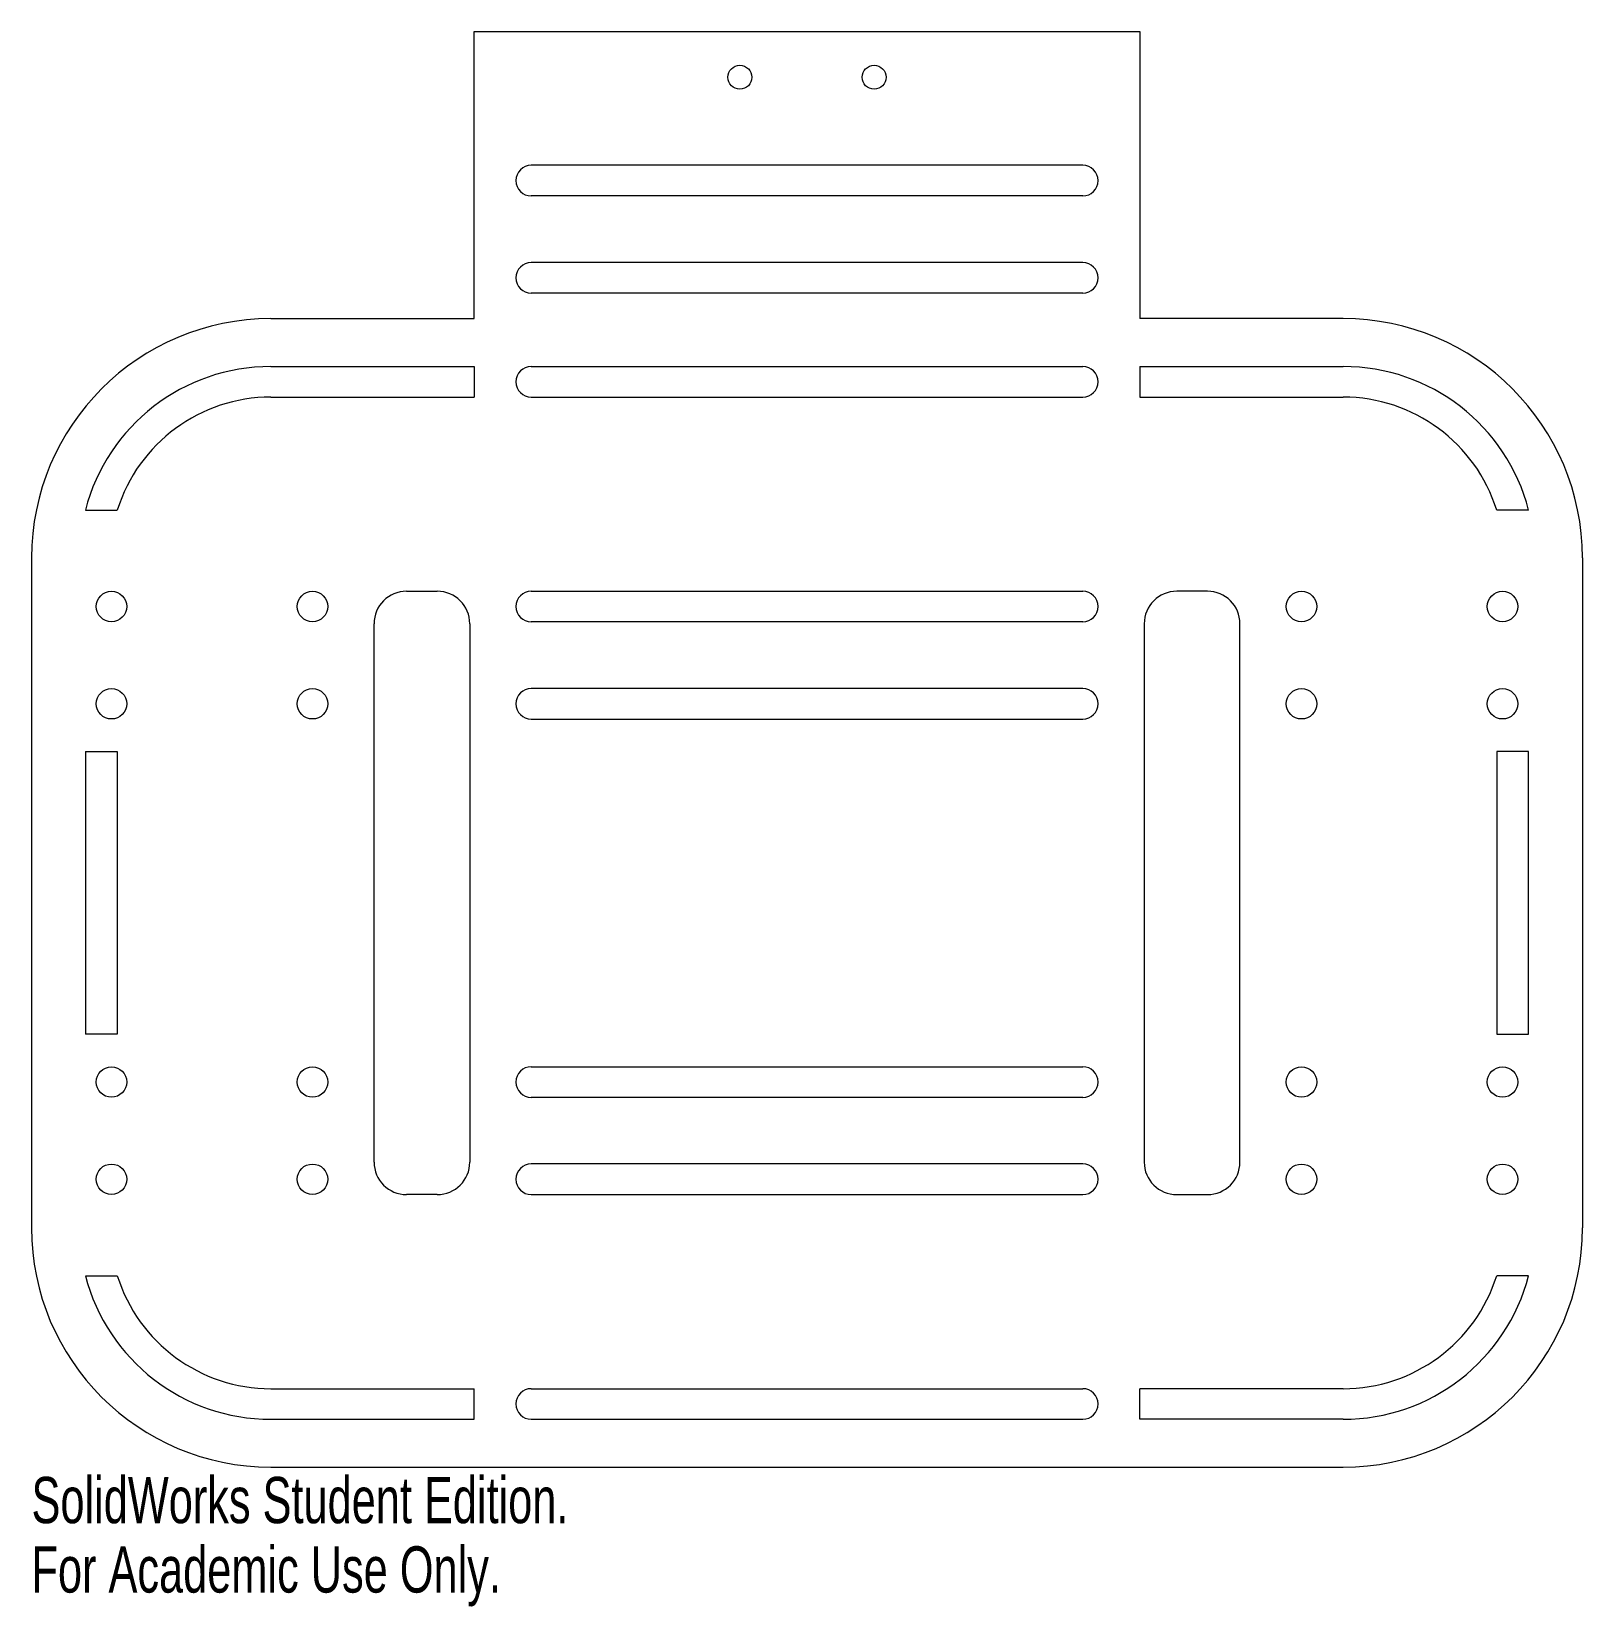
# Model space of a CAD drawing. Header units: millimetres. Extents: x 13 to 175, y 76 to 240.
import ezdxf

# ---------------------------------------------------------------- set-up
doc = ezdxf.new("R2010")
doc.units = ezdxf.units.MM
doc.styles.add('SLDTEXTSTYLE0', font='TXT', dxfattribs={"width": 0.7})

msp = doc.modelspace()

# ---------------------------------------------------------------- linework, layer by layer
at = {"color": 7, "linetype": 'Continuous', "lineweight": 15}
for p, q in [((58.95, 210.11), (58.95, 240.11)), ((58.95, 240.11), (128.45, 240.11)), ((128.45, 240.11), (128.45, 210.11)), ((122.5, 226.13), (64.9, 226.13)), ((122.5, 222.93), (64.9, 222.93)), ((122.5, 215.97), (64.9, 215.97)), ((122.5, 212.77), (64.9, 212.77)), ((37.7, 210.11), (58.95, 210.11)), ((149.7, 210.11), (128.45, 210.11)), ((37.7, 205.11), (58.95, 205.11)), ((58.95, 205.11), (58.95, 201.91)), ((64.9, 205.11), (122.5, 205.11)), ((128.45, 205.11), (128.45, 201.91)), ((128.45, 205.11), (149.7, 205.11)), ((37.7, 201.91), (58.95, 201.91)), ((64.9, 201.91), (122.5, 201.91)), ((128.45, 201.91), (149.7, 201.91)), ((18.34, 190.11), (21.66, 190.11)), ((169.06, 190.11), (165.74, 190.11)), ((12.7, 185.11), (12.7, 115.11)), ((174.7, 185.11), (174.7, 115.11)), ((51.88, 181.63), (55.08, 181.63)), ((64.9, 181.63), (122.5, 181.63)), ((135.52, 181.63), (132.32, 181.63)), ((48.48, 121.99), (48.48, 178.23)), ((58.48, 178.23), (58.48, 121.99)), ((122.5, 178.43), (64.9, 178.43)), ((128.92, 178.23), (128.92, 121.99)), ((138.92, 121.99), (138.92, 178.23)), ((122.5, 171.47), (64.9, 171.47)), ((64.9, 168.27), (122.5, 168.27)), ((18.34, 164.87), (21.66, 164.87)), ((18.34, 164.87), (18.34, 135.35)), ((21.66, 164.87), (21.66, 135.35)), ((169.06, 164.87), (165.74, 164.87)), ((165.74, 164.87), (165.74, 135.35)), ((169.06, 135.35), (169.06, 164.87)), ((21.66, 135.35), (18.34, 135.35)), ((165.74, 135.35), (169.06, 135.35)), ((64.9, 131.95), (122.5, 131.95)), ((122.5, 128.75), (64.9, 128.75)), ((122.5, 121.79), (64.9, 121.79)), ((55.08, 118.59), (51.88, 118.59)), ((64.9, 118.59), (122.5, 118.59)), ((132.32, 118.59), (135.52, 118.59)), ((18.34, 110.11), (21.66, 110.11)), ((169.06, 110.11), (165.74, 110.11)), ((37.7, 98.31), (58.95, 98.31)), ((58.95, 95.11), (58.95, 98.31)), ((64.9, 98.31), (122.5, 98.31)), ((128.45, 95.11), (128.45, 98.31)), ((149.7, 98.31), (128.45, 98.31)), ((37.7, 95.11), (58.95, 95.11)), ((64.9, 95.11), (122.5, 95.11)), ((149.7, 95.11), (128.45, 95.11)), ((37.7, 90.11), (149.7, 90.11))]:
    msp.add_line(p, q, dxfattribs=at)
for centre, radius in [((86.69, 235.33), 1.25), ((100.71, 235.33), 1.25), ((21.05, 180.03), 1.59), ((42.05, 180.03), 1.59), ((145.35, 180.03), 1.59), ((166.35, 180.03), 1.59), ((21.05, 169.87), 1.59), ((42.05, 169.87), 1.59), ((145.35, 169.87), 1.59), ((166.35, 169.87), 1.59), ((21.05, 130.35), 1.59), ((42.05, 130.35), 1.59), ((145.35, 130.35), 1.59), ((166.35, 130.35), 1.59), ((21.05, 120.19), 1.59), ((42.05, 120.19), 1.59), ((145.35, 120.19), 1.59), ((166.35, 120.19), 1.59)]:
    msp.add_circle(centre, radius, dxfattribs=at)
for centre, radius, start, end in [((64.9, 224.53), 1.6, 90, 270), ((122.5, 224.53), 1.6, 270, 90), ((64.9, 214.37), 1.6, 90, 270), ((122.5, 214.37), 1.6, 270, 90), ((37.7, 185.11), 25, 90, 180), ((149.7, 185.11), 25, 0, 90), ((37.7, 185.11), 20, 90, 165.5225), ((64.9, 203.51), 1.6, 90, 270), ((122.5, 203.51), 1.6, 270, 90), ((149.7, 185.11), 20, 14.4775, 90), ((37.7, 185.11), 16.8, 90, 162.6853), ((149.7, 185.11), 16.8, 17.3147, 90), ((51.88, 178.23), 3.4, 90, 180), ((55.08, 178.23), 3.4, 0, 90), ((64.9, 180.03), 1.6, 90, 270), ((122.5, 180.03), 1.6, 270, 90), ((132.32, 178.23), 3.4, 90, 180), ((135.52, 178.23), 3.4, 0, 90), ((64.9, 169.87), 1.6, 90, 270), ((122.5, 169.87), 1.6, 270, 90), ((64.9, 130.35), 1.6, 90, 270), ((122.5, 130.35), 1.6, 270, 90), ((51.88, 121.99), 3.4, 180, 270), ((55.08, 121.99), 3.4, 270, 0), ((64.9, 120.19), 1.6, 90, 270), ((122.5, 120.19), 1.6, 270, 90), ((132.32, 121.99), 3.4, 180, 270), ((135.52, 121.99), 3.4, 270, 0), ((37.7, 115.11), 25, 180, 270), ((149.7, 115.11), 25, 270, 0), ((37.7, 115.11), 20, 194.4775, 270), ((37.7, 115.11), 16.8, 197.3147, 270), ((149.7, 115.11), 20, 270, 345.5225), ((149.7, 115.11), 16.8, 270, 342.6853), ((64.9, 96.71), 1.6, 90, 270), ((122.5, 96.71), 1.6, 270, 90)]:
    msp.add_arc(centre, radius, start, end, dxfattribs=at)

# ---------------------------------------------------------------- texts
at = {"color": 7, "linetype": 'Continuous', "char_height": 4.8336, "attachment_point": 1, "style": 'SLDTEXTSTYLE0'}
for s, insert in [('SolidWorks Student Edition.', (12.7, 89.09)), ('For Academic Use Only.', (12.7, 81.84))]:
    msp.add_mtext(s, dxfattribs=dict(at, insert=insert))

doc.saveas('drawing.dxf')
